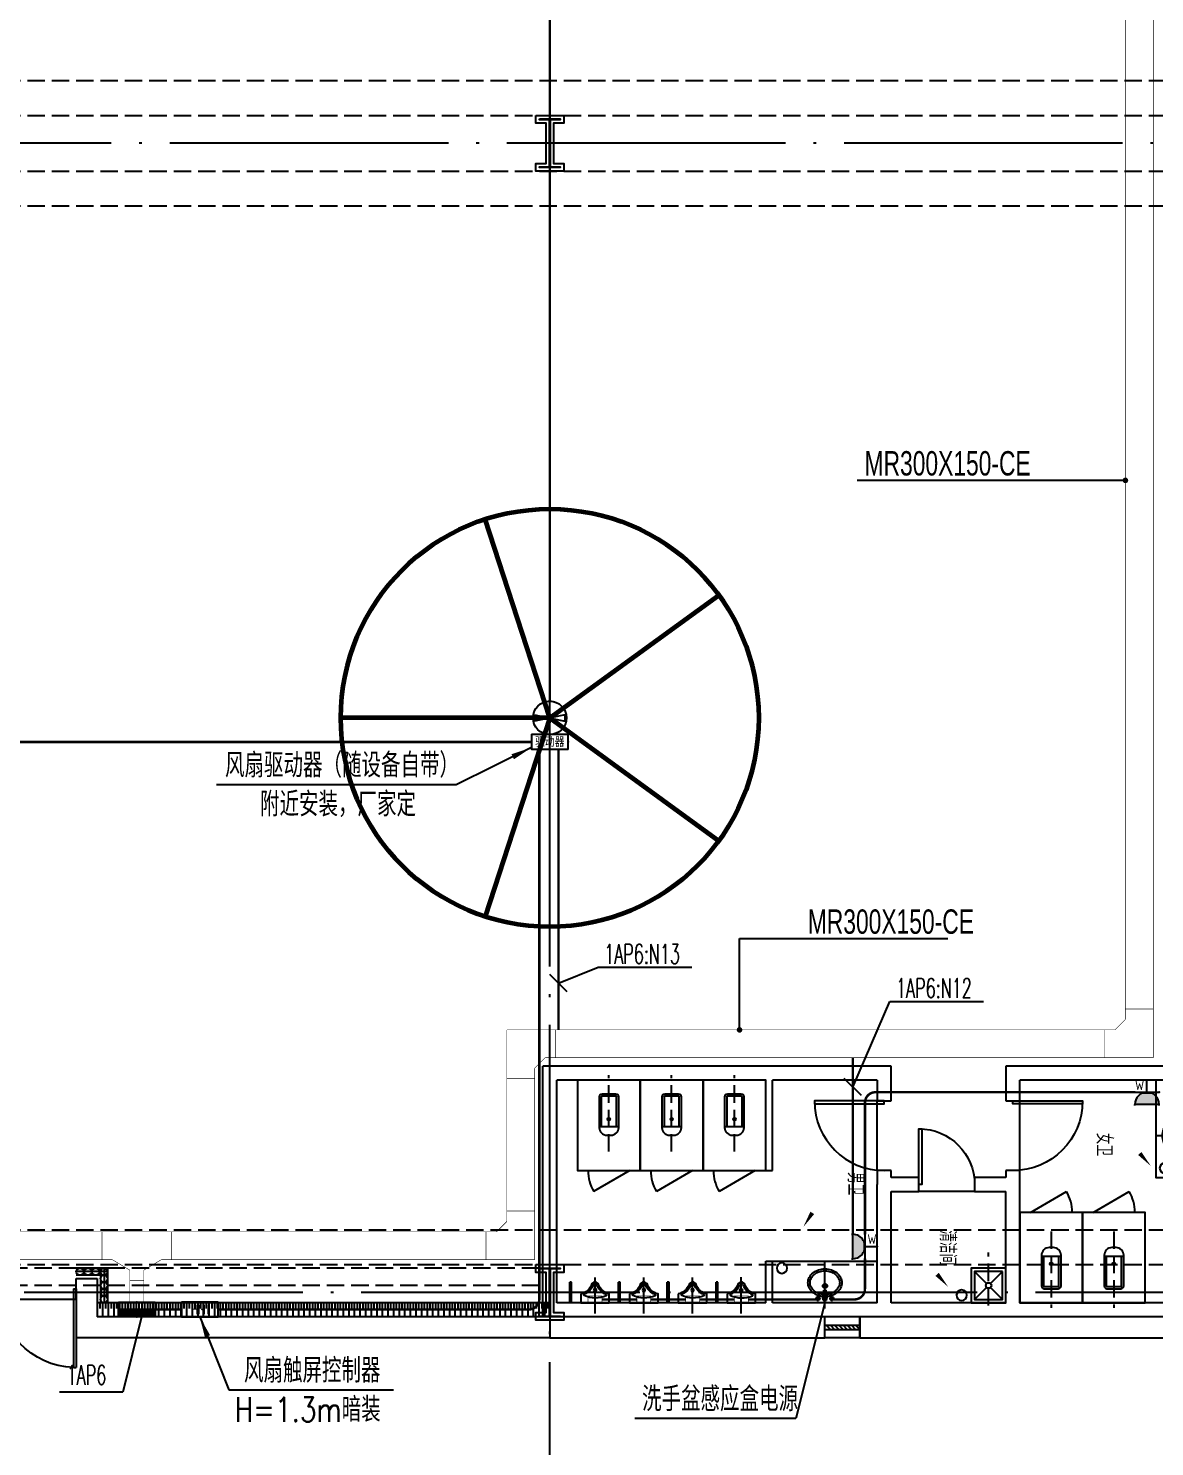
# Model space of a CAD drawing. Extents: x -1396510 to 1250330, y -1892470 to 1623980.
# Drawn here: x -145340 to -129170, y -801343 to -780980 of the extents above; entities that cross this region are included whole.
import ezdxf
from ezdxf.enums import TextEntityAlignment as Align

# ---------------------------------------------------------------- set-up
doc = ezdxf.new("R2010")
doc.units = 0
doc.header["$LTSCALE"] = 1000
doc.header["$MEASUREMENT"] = 0
for name, pattern in [('10平面$1$DOTE', [2.42, 2, -0.2, 0.02, -0.2]), ('DASH', [0.35, 0.25, -0.1]), ('DOTE', [2.42, 2, -0.2, 0.02, -0.2])]:
    doc.linetypes.add(name, pattern=pattern)
doc.layers.get('Defpoints').update_dxf_attribs({"color": 210})
for name, color, linetype in [('10平面$0$WINDOW', 4, 'Continuous'), ('10平面$1$A-AXIS-DOTE', 14, '10平面$1$DOTE'), ('99平面图例外参$0$A-HATCH-2', 251, 'Continuous'), ('A-AXIS-DOTE', 14, 'DOTE'), ('A-AXIS-SYMB', 3, 'Continuous'), ('A-HATCH-2', 251, 'Continuous'), ('A-HRAIL', 173, 'Continuous'), ('A-LIN-V', 9, 'Continuous'), ('A-SFCE', 30, 'Continuous'), ('A-TEXT', 61, 'Continuous'), ('A-WC', 223, 'Continuous'), ('A-WINDOW', 140, 'Continuous'), ('AS-COLN', 6, 'Continuous'), ('AS-WALL', 40, 'Continuous'), ('CABLETRAY', 4, 'Continuous'), ('CABLETRAY_DIM', 3, 'Continuous'), ('DIM-照明', 3, 'Continuous'), ('DIM-箱柜', 3, 'Continuous'), ('EQUIP-动力', 3, 'Continuous'), ('EQUIP-插座', 3, 'Continuous'), ('EQUIP-箱柜', 3, 'Continuous'), ('WIRE-照明', 1, 'Continuous'), ('建-门', 4, 'Continuous')]:
    doc.layers.add(name, color=color, linetype=linetype)
doc.layers.add('A-云线2', color=3, linetype='Continuous', plot=False)
doc.styles.add('_TCH_WINDOW', font='SIMPLEX', dxfattribs={"height": 3.5, "bigfont": 'GBCBIG'})
doc.styles.add('_TEL_ATTDEF', font='GBENOR', dxfattribs={"width": 0.8, "height": 3, "bigfont": 'GBCBIG'})
doc.styles.add('_TEL_DIM', font='SIMPLEX', dxfattribs={"width": 0.8, "height": 3.5, "bigfont": 'HZTXT'})
doc.styles.add('HZTXT5', font='aa.shx', dxfattribs={"width": 0.7, "bigfont": 'hztxt.shx'})

# ---------------------------------------------------------------- blocks, each defined once
blk = doc.blocks.new('清洁间')
at = {"layer": 'A-AXIS-DOTE', "color": 0, "linetype": 'DASH'}
blk.add_lwpolyline([(2044571, 1694020), (2045331, 1694020)], dxfattribs=at)
at = {"layer": 'A-WC', "color": 0}
for points in [[(2045106, 1693770), (2045106, 1694270), (2044606, 1694270), (2044606, 1693770)], [(2045056, 1693820), (2045056, 1694220), (2044656, 1694220), (2044656, 1693820)]]:
    blk.add_lwpolyline(points, close=True, dxfattribs=at)
for points in [[(2044828, 1694048), (2044656, 1694220)], [(2044884, 1694048), (2045056, 1694220)], [(2044656, 1693820), (2044828, 1693991)], [(2045056, 1693820), (2044884, 1693991)]]:
    blk.add_lwpolyline(points, dxfattribs=at)
blk.add_circle((2044856, 1694020), 40, dxfattribs=at)
blk = doc.blocks.new('厕卫')
at = {"layer": 'A-AXIS-DOTE', "color": 0, "linetype": 'DASH'}
blk.add_line((50, -823), (50, 272), dxfattribs=at)
at = {"layer": 'A-WC', "color": 0}
for p, q in [((-60, -40), (-60, -470)), ((150, -30), (-50, -30)), ((160, -470), (160, -40)), ((190, -470), (-90, -470)), ((350, -1097), (-170, -1397))]:
    blk.add_line(p, q, dxfattribs=at)
blk.add_lwpolyline([(-400, 203), (-400, -1097), (500, -1097), (500, 203)], close=True, dxfattribs=at)
blk.add_lwpolyline([(190, -40, 0.414214), (150, 0), (-50, 0, 0.414214), (-90, -40), (-90, -480, 0.414214), (20, -590), (80, -590, 0.414214), (190, -480)], format="xyb", close=True, dxfattribs=at)
blk.add_circle((50, -359), 20, dxfattribs=at)
for centre, radius, start, end in [((-50, -40), 10, 90, 180), ((150, -40), 10, 0, 90), ((350, -1097), 600, 180, 209.9999)]:
    blk.add_arc(centre, radius, start, end, dxfattribs=at)
for p in [(50, 0), (50, -359)]:
    blk.add_point(p, dxfattribs=at)
blk = doc.blocks.new('$lvtry$00000224')
at = {"color": 0}
for p, q in [((-363, 0), (-363, -300)), ((-338, 0), (-363, 0)), ((-338, 0), (-338, -300)), ((337, 0), (337, -300)), ((362, 0), (337, 0)), ((362, 0), (362, -300)), ((-338, -300), (-363, -300)), ((362, -300), (337, -300))]:
    blk.add_line(p, q, dxfattribs=at)
at = {"color": 0, "elevation": 0}
blk.add_lwpolyline([(-205, -131), (-205, 0), (205, 0), (205, -131, 0.268068), (51, -263, -0.317765), (0, -300, -0.317765), (-51, -263, 0.268068)], format="xyb", close=True, dxfattribs=at)
at = {"color": 0}
blk.add_circle((0, -182, 0), 20, dxfattribs=at)
for centre, radius, start, end in [((-152, -115, 0), 10, 114.1084, 248.1394), ((5, -466, 0), 395, 66.6675, 114.1084), ((-243, -341, 0), 233, 19.2639, 68.1394), ((243, -341, 0), 233, 110.4941, 160.7361), ((158, -113, 0), 10, 290.4941, 66.6675), ((0, -256, 0), 24, 199.2639, 269.4998), ((0, -256, 0), 24, 270.5002, 340.7361)]:
    blk.add_arc(centre, radius, start, end, dxfattribs=at)
blk.add_point((0, -182, 0), dxfattribs=at)
at = {"layer": 'A-AXIS-DOTE', "color": 0}
blk.add_lwpolyline([(0, 153), (0, -367)], dxfattribs=at)
blk = doc.blocks.new('小便器')
at = {"layer": 'A-WC', "color": 8, "xscale": -1, "rotation": 89.99999999999999}
blk.add_blockref('$lvtry$00000224', (2044606, 1695654), dxfattribs=at)
blk = doc.blocks.new('45345')
at = {"layer": 'A-WC'}
h = blk.add_hatch(dxfattribs=at)
h.set_pattern_fill('ANSI31', color=0, scale=10)
h.set_pattern_definition([(30, (40598742844.535, 3385776346.45), (-7.9375, 13.74815), [])])
edge = h.paths.add_edge_path()
edge.add_arc((40598742441.347763, 3385774511.717568), 50, 0, 360)
at = {"layer": 'A-WC', "color": 0}
blk.add_circle((40598742441.347763, 3385774511.717568), 50, dxfattribs=at)
blk = doc.blocks.new('343243')
at = {"layer": '10平面$1$A-AXIS-DOTE', "color": 0}
blk.add_lwpolyline([(-137039, 783550), (-137039, 784210)], dxfattribs=at)
at = {"layer": 'A-WC', "color": 0}
for p, q in [((-137084, 783875), (-136994, 783875)), ((-137071, 783707), (-137056, 783814)), ((-137064, 783668), (-137056, 783814)), ((-137056, 783814), (-137022, 783814)), ((-137056, 783804), (-137022, 783804)), ((-137039, 783830), (-137039, 783920)), ((-137014, 783668), (-137022, 783814)), ((-137008, 783707), (-137022, 783814)), ((-137176, 783694), (-137103, 783694)), ((-137139, 783657), (-137139, 783731)), ((-137064, 783668), (-137071, 783707)), ((-137064, 783668), (-137014, 783668)), ((-137063, 783687), (-137015, 783687)), ((-137014, 783668), (-137008, 783707)), ((-136976, 783694), (-136903, 783694)), ((-136939, 783657), (-136939, 783731))]:
    blk.add_line(p, q, dxfattribs=at)
for points in [[(-137069, 783721, -0.055034), (-137132, 783735, -0.088849), (-137208, 783776, -0.104988), (-137263, 783843, -0.12017), (-137282, 783920, -0.12017), (-137263, 783997, -0.104988), (-137208, 784064, -0.088849), (-137132, 784105, -0.080052), (-137039, 784120, -0.080052)], [(-137065, 783751, -0.056066), (-137123, 783763, -0.088849), (-137190, 783800, -0.104988), (-137237, 783857, -0.12017), (-137252, 783920, -0.12017), (-137237, 783983, -0.104988), (-137190, 784040, -0.088849), (-137123, 784077, -0.080052), (-137039, 784090, -0.080052)], [(-137039, 784120, -0.080052), (-136946, 784105, -0.088849), (-136870, 784064, -0.104988), (-136815, 783997, -0.12017), (-136796, 783920, -0.12017), (-136815, 783843, -0.104988), (-136870, 783776, -0.088849), (-136946, 783735, -0.055034), (-137010, 783721, -0.080052)], [(-137039, 784090, -0.080052), (-136956, 784077, -0.088849), (-136889, 784040, -0.104988), (-136842, 783983, -0.12017), (-136826, 783920, -0.12017), (-136842, 783857, -0.104988), (-136889, 783800, -0.088849), (-136956, 783763, -0.056066), (-137014, 783751, -0.080052)]]:
    blk.add_lwpolyline(points, format="xyb", dxfattribs=at)
for centre, radius in [((-137039, 783875), 30), ((-137039, 783875), 20), ((-137139, 783694), 25), ((-137139, 783694), 15), ((-136939, 783694), 25), ((-136939, 783694), 15)]:
    blk.add_circle(centre, radius, dxfattribs=at)
for centre, start, end in [((-137040, 783695), 80.5252, 279.4748), ((-137038, 783695), 260.5252, 99.4748)]:
    blk.add_arc(centre, 7.19, start, end, dxfattribs=at)
blk = doc.blocks.new('*U14')
at = {"color": 0}
blk.add_lwpolyline([(500, 0), (500, 1000), (460, 1000), (460, 0)], close=True, dxfattribs=at)
blk.add_arc((500, 0), 1000, 90, 180, dxfattribs=at)
blk = doc.blocks.new('*U13')
at = {"color": 0, "xscale": 0.001, "yscale": 0.001, "zscale": 0.001}
blk.add_blockref('*U14', (0, 0), dxfattribs=at)
blk = doc.blocks.new('*U16')
at = {"color": 0}
blk.add_lwpolyline([(400, 0), (400, 800), (360, 800), (360, 0)], close=True, dxfattribs=at)
blk.add_arc((400, 0), 800, 90, 180, dxfattribs=at)
blk = doc.blocks.new('*U15')
at = {"color": 0, "xscale": 0.00125, "yscale": 0.00125, "zscale": 0.00125}
blk.add_blockref('*U16', (0, 0), dxfattribs=at)
blk = doc.blocks.new('G$CA7A27C8F')
at = {"layer": 'A-AXIS-DOTE', "color": 8}
blk.add_lwpolyline([(2222, -4363), (1702, -4363)], dxfattribs=at)
at = {"layer": 'A-AXIS-SYMB', "color": 8}
for points in [[(-426, 1047, 0, 0, 0), (104, 1517, 0, 64, 0), (-76, 1358, 0, 0, 0)], [(1310, -1863, 0, 0, 0), (1840, -1393, 0, 64, 0), (1660, -1552, 0, 0, 0)], [(364, -3083, 0, 0, 0), (980, -3473, 0, 64, 0), (777, -3344, 0, 0, 0)]]:
    blk.add_lwpolyline(points, format="xyseb", dxfattribs=at)
at = {"layer": 'A-LIN-V', "color": 8}
blk.add_line((2070, 2187), (-1130, 2187), dxfattribs=at)
at = {"layer": 'A-WC', "color": 8}
for p, q in [((1470, -3913), (1470, -2413)), ((2070, -4700), (1770, -4700)), ((1770, -4700), (1770, -4725)), ((2070, -4725), (1770, -4725))]:
    blk.add_line(p, q, dxfattribs=at)
at = {"layer": 'A-WC'}
blk.add_line((2070, -4700), (2070, -4725), dxfattribs=at)
at = {"layer": 'A-WC', "color": 8}
blk.add_lwpolyline([(-1130, 1587), (270, 1587), (270, 2187), (270, 2187)], dxfattribs=at)
at = {"layer": 'A-WC', "color": 8, "elevation": 0}
blk.add_lwpolyline([(1939, -4568), (2070, -4568), (2070, -4158), (1939, -4158, -0.268068), (1806, -4312, 0.317765), (1770, -4363, 0.317765), (1806, -4414, -0.268068)], format="xyb", close=True, dxfattribs=at)
at = {"layer": 'A-WC', "color": 8}
blk.add_circle((1888, -4363, 0), 20, dxfattribs=at)
for centre, radius, start, end in [((1729, -4120, 0), 233, 289.2639, 339.5059), ((1957, -4205, 0), 10, 23.3325, 159.5059), ((1603, -4358, 0), 395, 335.8916, 23.3325), ((1814, -4363, 0), 24, 109.2639, 179.4998), ((1814, -4363, 0), 24, 180.5002, 250.7361), ((1729, -4606, 0), 233, 21.8606, 70.7361), ((1955, -4515, 0), 10, 201.8606, 335.8916)]:
    blk.add_arc(centre, radius, start, end, dxfattribs=at)
blk.add_point((1888, -4363, 0), dxfattribs=at)
at = {"layer": 'AS-WALL'}
for p, q in [((-1330, 2387), (-1330, -563)), ((-1130, 2387), (-1330, 2387)), ((-1130, 2387), (-1130, -363)), ((2070, 2387), (2070, -363)), ((2270, 2387), (2070, 2387)), ((2270, 2387), (2270, -463)), ((-830, -363), (-1130, -363)), ((-830, -563), (-830, -363)), ((370, -363), (170, -363)), ((170, -363), (170, -563)), ((2070, -363), (370, -363)), ((-1330, -563), (-830, -563)), ((170, -563), (270, -563)), ((270, -563), (270, -1013)), ((470, -1013), (470, -563)), ((2070, -563), (470, -563)), ((2070, -563), (2070, -2213)), ((2270, -463), (2270, -2313)), ((270, -1013), (470, -1013)), ((470, -1813), (270, -1813)), ((270, -1813), (270, -2213)), ((470, -2213), (470, -1813)), ((-1330, -2213), (-1330, -3963)), ((-830, -2213), (-1330, -2213)), ((-830, -2413), (-830, -2213)), ((270, -2213), (170, -2213)), ((170, -2213), (170, -2413)), ((2070, -2213), (470, -2213)), ((-1130, -2413), (-1130, -3913)), ((-1130, -2413), (-830, -2413)), ((170, -2413), (370, -2413)), ((2070, -2413), (370, -2413)), ((2070, -2413), (2070, -3913)), ((2270, -2313), (2270, -3963)), ((-1330, -3963), (-1330, -7213)), ((170, -3913), (-1130, -3913)), ((170, -4013), (-1130, -4013)), ((-1130, -4013), (-1130, -7013)), ((170, -4013), (170, -3913)), ((2070, -3913), (1470, -3913)), ((1470, -4013), (1470, -3913)), ((2070, -4013), (1470, -4013)), ((2070, -4013), (2070, -7013)), ((2270, -3963), (2270, -7213)), ((2070, -7013), (-1130, -7013)), ((2270, -7213), (-1330, -7213))]:
    blk.add_line(p, q, dxfattribs=at)
at = {"layer": '建-门'}
for p, q in [((170, -363), (-830, -363)), ((470, -1013), (470, -1813)), ((170, -2413), (-830, -2413))]:
    blk.add_line(p, q, dxfattribs=at)
at = {"color": 8}
for name, p, rotation in [('厕卫', (1866, 1037), 270), ('厕卫', (1866, 137), 270), ('厕卫', (-928, -4513), 90), ('小便器', (2046676, 1690591), 180), ('厕卫', (-928, -5413), 90), ('小便器', (2046676, 1689891), 180), ('厕卫', (-928, -6313), 90), ('小便器', (2046676, 1689191), 180)]:
    blk.add_blockref(name, p, dxfattribs=dict(at, rotation=rotation))
at = {"layer": 'A-HRAIL', "color": 8, "rotation": 180}
blk.add_blockref('清洁间', (2046676, 1693207), dxfattribs=at)
at = {"layer": 'A-LIN-V', "color": 8, "xscale": -1.5, "yscale": 1.5, "zscale": 1.5}
for p in [(60898113797, -5078660050), (60898115621, -5078662967), (60898115232, -5078665548)]:
    blk.add_blockref('45345', p, dxfattribs=at)
at = {"layer": 'A-WINDOW', "color": 8}
for p, rotation in [((-137370, 785805), 180), ((785700, 133876), 90)]:
    blk.add_blockref('343243', p, dxfattribs=dict(at, rotation=rotation))
at = {"layer": '建-门'}
for name, p, xscale, yscale, zscale, rotation in [('*U13', (-330, -463), 1000, -1000, 199.9999999999999, 180.0000000000208), ('*U15', (370, -1413), 800, -800, 199.9999999999998, 270), ('*U13', (-330, -2313), 1000, 1000, 200, 180.0000000000208)]:
    blk.add_blockref(name, p, dxfattribs=dict(at, xscale=xscale, yscale=yscale, zscale=zscale, rotation=rotation))
at = {"layer": 'A-TEXT', "color": 8, "style": '_TCH_WINDOW'}
for s, p in [('女卫', (-372, 733)), ('清洁间', (1028, -1515)), ('男卫', (191, -2836))]:
    blk.add_text(s, height=231.5, dxfattribs=at).set_placement(p)
blk = doc.blocks.new('DOOR2DLIB$SYSLIB$00000123')
at = {"color": 0}
for p, q in [((0.475, -0.001), (0.475, 0.752)), ((0.475, 0.752), (0.5, 0.752)), ((0.5, -0.001), (0.5, 0.752)), ((-0.5, 0), (-0.5, 0.252)), ((-0.475, 0.252), (-0.5, 0.252)), ((-0.475, 0), (-0.475, 0.252)), ((-0.475, 0), (-0.5, 0)), ((0.475, -0.001), (0.5, -0.001))]:
    blk.add_line(p, q, dxfattribs=at)
for centre, radius, start, end in [((0.505, -0.002), 0.755, 92.2493, 179.7238), ((-0.501, 0.003), 0.251, 359.7899, 84.0974)]:
    blk.add_arc(centre, radius, start, end, dxfattribs=at)
blk = doc.blocks.new('42343243')
at = {"layer": '10平面$0$WINDOW'}
blk.add_line((-144654, 1222620), (-146154, 1222620), dxfattribs=at)
at = {"layer": 'AS-WALL'}
for p, q in [((-144654, 1222620), (-144654, 1223170)), ((-137854, 1223170), (-144654, 1223170)), ((-137854, 1222870), (-137854, 1223170)), ((-144354, 1222320), (-144354, 1222870)), ((-137854, 1222870), (-144354, 1222870)), ((-144654, 1222620), (-144654, 1222320)), ((-144654, 1222320), (-144354, 1222320))]:
    blk.add_line(p, q, dxfattribs=at)
at = {"layer": '10平面$0$WINDOW', "xscale": -1500, "yscale": -1500, "zscale": 300, "rotation": 179.9999999999555}
blk.add_blockref('DOOR2DLIB$SYSLIB$00000123', (-145404, 1222470), dxfattribs=at)
blk = doc.blocks.new('nt66')
at = {"layer": 'A-HATCH-2', "color": 8}
blk.add_lwpolyline([(-195840, 766870), (-195440, 766870), (-195440, 766758), (-195586, 766758), (-195586, 766182), (-195440, 766182), (-195440, 766070), (-195840, 766070), (-195840, 766182), (-195694, 766182), (-195694, 766758), (-195840, 766758)], close=True, dxfattribs=at)
at = {"layer": 'AS-COLN'}
blk.add_lwpolyline([(-195790, 766820), (-195490, 766820), (-195490, 766808), (-195636, 766808), (-195636, 766132), (-195490, 766132), (-195490, 766120), (-195790, 766120), (-195790, 766132), (-195644, 766132), (-195644, 766808), (-195790, 766808)], close=True, dxfattribs=at)
blk = doc.blocks.new('33333')
for p in [(57786, -109900), (57786, -126400)]:
    blk.add_blockref('nt66', p)
blk = doc.blocks.new('w42343')
at = {"layer": 'A-HATCH-2', "color": 8, "linetype": 'DASH'}
for p, q in [((-263654, 657470), (-128354, 657470)), ((-263654, 656970), (-128354, 656970)), ((-263654, 656170), (-128354, 656170)), ((-263654, 655670), (-128354, 655670)), ((-263654, 640970), (-128354, 640970)), ((-263654, 640470), (-128354, 640470))]:
    blk.add_line(p, q, dxfattribs=at)
blk = doc.blocks.new('w4324324')
at = {"layer": 'A-HATCH-2', "color": 0, "lineweight": 60}
for q in [(-1694760, 686605), (-1697614, 684532), (-1691907, 684532), (-1696524, 681178), (-1692997, 681178)]:
    blk.add_line((-1694760, 683605), q, dxfattribs=at)
blk.add_circle((-1694760, 683605), 3000, dxfattribs=at)
blk = doc.blocks.new('ner546')
at = {"layer": 'A-LIN-V', "color": 8}
blk.add_blockref('w4324324', (565280, -64744), dxfattribs=at)
blk = doc.blocks.new('*U52')
at = {"color": 0}
for p, q in [((-250, 150), (250, 150)), ((250, 30), (-250, 30)), ((-250, -30), (-190, 30)), ((-190, -30), (-130, 30)), ((-130, -30), (-70, 30)), ((-70, -30), (-10, 30)), ((-10, -30), (50, 30)), ((50, -30), (110, 30)), ((110, -30), (170, 30)), ((170, -30), (230, 30)), ((250, -30), (-250, -30)), ((-250, -150), (250, -150))]:
    blk.add_line(p, q, dxfattribs=at)
for points in [[(-250, -150), (-250, 150)], [(250, -150), (250, 150)]]:
    blk.add_lwpolyline(points, dxfattribs=at)
blk = doc.blocks.new('*U51')
at = {"color": 0, "xscale": 0.001999999996058992, "yscale": 0.003333333333333334, "zscale": 0.001999999996058992}
blk.add_blockref('*U52', (0, 0), dxfattribs=at)
blk = doc.blocks.new('99平面图例外参$0$$LinePat$填挖边坡')
at = {"color": 0}
for p, q in [((0, 0), (0, -1500)), ((300, 0), (300, -600))]:
    blk.add_line(p, q, dxfattribs=at)
at = {"layer": 'Defpoints', "color": 0}
blk.add_point((600, 0), dxfattribs=at)
blk = doc.blocks.new('99平面图例外参$0$$LinePat$圆环')
for points in [[(0, 150), (300, 150)], [(0, 0), (300, 0)], [(0, -150), (300, -150)]]:
    blk.add_lwpolyline(points)
at = {"color": 0}
blk.add_circle((150, 0), 150, dxfattribs=at)
blk = doc.blocks.new('世赫2#厂房一层0821')
at = {"layer": 'A-AXIS-DOTE', "color": 8, "ltscale": 2}
for p, q in [((147300, -87498.9), (147300, 6300)), ((165204.2, -66000), (-11095.8, -66000)), ((163114.2, -82500), (-11095.8, -82500))]:
    blk.add_line(p, q, dxfattribs=at)
at = {"layer": 'A-LIN-V'}
blk.add_line((147304, -82650), (140800, -82650), dxfattribs=at)
at = {"layer": 'A-SFCE', "color": 2, "linetype": 'DASH'}
for p, q in [((147150, -82150), (138450, -82150)), ((147150, -82400), (138450, -82400))]:
    blk.add_line(p, q, dxfattribs=at)
at = {"layer": 'AS-WALL'}
for p, q in [((151250, -82850), (147300, -82850)), ((147300, -82850), (147300, -83150)), ((151250, -83150), (151250, -82850)), ((156800, -82850), (151750, -82850)), ((151750, -82850), (151750, -83150)), ((147300, -83150), (151250, -83150)), ((151750, -83150), (156950, -83150))]:
    blk.add_line(p, q, dxfattribs=at)
at = {"color": 8, "rotation": 270}
blk.add_blockref('G$CA7A27C8F', (154412.9, -80580.4), dxfattribs=at)
at = {"layer": '99平面图例外参$0$A-HATCH-2', "color": 203, "xscale": 0.1338271774238745, "yscale": 0.1333333333333333, "zscale": 0.1333333333333333, "rotation": 8.819635547467743e-11}
for p in [(140800, -82650), (140880.3, -82650), (140960.6, -82650), (141040.9, -82650), (141121.2, -82650), (141201.5, -82650), (141281.8, -82650), (141362.1, -82650), (141442.4, -82650), (141522.7, -82650), (141603, -82650), (141683.3, -82650), (141763.6, -82650), (141843.9, -82650), (141924.1, -82650), (142004.4, -82650), (142084.7, -82650), (142165, -82650), (142245.3, -82650), (142325.6, -82650), (142405.9, -82650), (142486.2, -82650), (142566.5, -82650), (142646.8, -82650), (142727.1, -82650), (142807.4, -82650), (142887.7, -82650), (142968, -82650), (143048.3, -82650), (143128.6, -82650), (143208.9, -82650), (143289.2, -82650), (143369.5, -82650), (143449.8, -82650), (143530.1, -82650), (143610.4, -82650), (143690.7, -82650), (143771, -82650), (143851.3, -82650), (143931.6, -82650), (144011.9, -82650), (144092.1, -82650), (144172.4, -82650), (144252.7, -82650), (144333, -82650), (144413.3, -82650), (144493.6, -82650), (144573.9, -82650), (144654.2, -82650), (144734.5, -82650), (144814.8, -82650), (144895.1, -82650), (144975.4, -82650), (145055.7, -82650), (145136, -82650), (145216.3, -82650), (145296.6, -82650), (145376.9, -82650), (145457.2, -82650), (145537.5, -82650), (145617.8, -82650), (145698.1, -82650), (145778.4, -82650), (145858.7, -82650), (145939, -82650), (146019.3, -82650), (146099.6, -82650), (146179.9, -82650), (146260.1, -82650), (146340.4, -82650), (146420.7, -82650), (146501, -82650), (146581.3, -82650), (146661.6, -82650), (146741.9, -82650), (146822.2, -82650), (146902.5, -82650), (146982.8, -82650), (147063.1, -82650), (147143.4, -82650), (147223.7, -82650)]:
    blk.add_blockref('99平面图例外参$0$$LinePat$填挖边坡', p, dxfattribs=at)
at = {"layer": 'A-HRAIL', "yscale": 0.3333333333111111, "zscale": 0.3333333333111111}
for p, xscale, rotation in [((140612.5, -82200), 0.3749999998826196, 180), ((140725, -82200), 0.3749999998826196, 180), ((140837.5, -82200), 0.3749999998826196, 180), ((140950, -82200), 0.3749999998826196, 180), ((140900, -82150), 0.3333333088954032, 270), ((140900, -82250), 0.3333333088954032, 270), ((140900, -82350), 0.3333333088954032, 270), ((140900, -82450), 0.3333333088954032, 270), ((140900, -82550), 0.3333333088954032, 270)]:
    blk.add_blockref('99平面图例外参$0$$LinePat$圆环', p, dxfattribs=dict(at, xscale=xscale, rotation=rotation))
at = {"layer": 'A-LIN-V', "color": 8, "rotation": 90.00000000000001}
blk.add_blockref('ner546', (766160.7, 1055230), dxfattribs=at)
at = {"layer": 'A-WINDOW'}
for name in ['33333', 'w42343']:
    blk.add_blockref(name, (285154.2, -722570), dxfattribs=at)
at = {"layer": 'A-WINDOW', "xscale": -1, "rotation": 180}
blk.add_blockref('42343243', (285154.2, 1140020), dxfattribs=at)
at = {"layer": 'A-WINDOW', "xscale": 500.000000985252, "yscale": -300, "zscale": 300, "rotation": 179.9999999936638}
blk.add_blockref('*U51', (151500, -83000), dxfattribs=at)
blk = doc.blocks.new('$equip$00001764')
for p, q in [((-0.5, 1.05), (-0.5, 1)), ((-0.5, 1), (0.5, 1)), ((0.5, 1.05), (0.5, 1)), ((0.5, 0.5), (-0.5, 0.5)), ((0, 0.5), (0, 0))]:
    blk.add_line(p, q)
blk.add_arc((0, 1), 0.5, 180, 0)
for p in [(-0.5, 0.5), (0, 0), (0.5, 0.5)]:
    blk.add_point(p)
for points in [[(0.433, 0.75), (-0.433, 0.75), (0.5, 1), (-0.5, 1)], [(0.25, 0.567), (-0.25, 0.567), (0.433, 0.75), (-0.433, 0.75)], [(0, 0.5), (0, 0.5), (0.25, 0.567), (-0.25, 0.567)]]:
    blk.add_solid(points)
at = {"color": 7, "style": '_TEL_DIM'}
blk.add_attdef('$TEXT$', text='', height=0.4, dxfattribs=at).set_placement((0.303, 0.211), align=Align.MIDDLE_CENTER)
at = {"color": 7, "style": '_TEL_DIM', "flags": 1}
blk.add_attdef('A', text='', height=0.00002, dxfattribs=at).set_placement((0, 0), align=Align.MIDDLE_CENTER)
blk = doc.blocks.new('$equip$00002854')
for p, q in [((-0.625, 0.13), (-0.102, 0.021)), ((-0.625, -0.13), (-0.625, 0.13)), ((0.625, 0.13), (0.102, 0.021)), ((0.625, -0.13), (0.625, 0.13)), ((-0.102, -0.021), (-0.625, -0.13)), ((0.102, -0.021), (0.625, -0.13))]:
    blk.add_line(p, q)
at = {"const_width": 0.0571}
blk.add_lwpolyline([(-0.688, 0, 1), (0.688, 0, 1), (-0.688, 0, 1.215985)], format="xyb", dxfattribs=at)
for radius in [0.688, 0.104]:
    blk.add_circle((0, 0), radius)
for p in [(0, 0.688), (-0.688, 0), (0.688, 0), (0, -0.688)]:
    blk.add_point(p)
at = {"color": 7, "style": '_TEL_DIM', "flags": 1}
for tag in ['A', 'REMARK']:
    blk.add_attdef(tag, text='', height=0.00002, dxfattribs=at).set_placement((0, 0), align=Align.MIDDLE_CENTER)
blk = doc.blocks.new('$equip$00002926')
for p, q in [((0.75, 0.6), (-0.75, 0.6)), ((-0.75, 0.6), (-0.75, 0)), ((0.75, 0), (0.75, 0.6)), ((-0.75, 0), (0.75, 0))]:
    blk.add_line(p, q)
at = {"const_width": 0.0571}
blk.add_lwpolyline([(-0.75, 0.6), (-0.75, 0), (0.75, 0), (0.75, 0.6), (-0.75, 0.6), (-0.75, 0)], dxfattribs=at)
for p in [(0, 0.6), (-0.75, 0.3), (0, 0), (0.75, 0.3)]:
    blk.add_point(p)
at = {"color": 7, "style": '_TEL_DIM'}
blk.add_attdef('$TEXT$', text='', height=0.4, dxfattribs=at).set_placement((0, 0.3), align=Align.MIDDLE_CENTER)
at = {"color": 7, "style": '_TEL_DIM', "flags": 1}
for tag in ['A', 'REMARK']:
    blk.add_attdef(tag, text='', height=0.00002, dxfattribs=at).set_placement((0, 0), align=Align.MIDDLE_CENTER)
blk = doc.blocks.new('*X128')
at = {"color": 0}
for p, q in [((-250, 33), (-183, 100)), ((-250, 68), (-218, 100)), ((-247, 0), (-147, 100)), ((-212, 0), (-112, 100)), ((-177, 0), (-77, 100)), ((-141, 0), (-41, 100)), ((-106, 0), (-6, 100)), ((-71, 0), (29, 100)), ((-35, 0), (65, 100)), ((0, 0), (100, 100)), ((35, 0), (135, 100)), ((71, 0), (171, 100)), ((106, 0), (206, 100)), ((141, 0), (241, 100)), ((177, 0), (250, 73)), ((212, 0), (250, 38)), ((247, 0), (250, 3))]:
    blk.add_line(p, q, dxfattribs=at)
blk = doc.blocks.new('$equip$00002929')
for p, q in [((-0.75, 0.6), (-0.75, 0)), ((0.75, 0.6), (-0.75, 0.6)), ((0.75, 0), (0.75, 0.6)), ((-0.75, 0.3), (0.75, 0.3)), ((-0.75, 0), (0.75, 0))]:
    blk.add_line(p, q)
for points, const_width in [([(-0.75, 0.6), (-0.75, 0), (0.75, 0), (0.75, 0.6), (-0.75, 0.6), (-0.75, 0)], 0.0571), ([(-0.75, 0.15), (0.75, 0.15)], 0.3)]:
    blk.add_lwpolyline(points, dxfattribs=dict(const_width=const_width))
for p in [(0, 0.6), (-0.75, 0.3), (0, 0), (0.75, 0.3)]:
    blk.add_point(p)
at = {"xscale": 0.00300000000061118, "yscale": 0.00300000000061118, "zscale": 0.00300000000061118}
blk.add_blockref('*X128', (0, 0), dxfattribs=at)
at = {"color": 7, "style": '_TEL_DIM', "flags": 1}
for tag in ['A', 'REMARK']:
    blk.add_attdef(tag, text='', height=0.00002, dxfattribs=at).set_placement((0, 0), align=Align.MIDDLE_CENTER)
blk = doc.blocks.new('$equip$00002705')
for p, q in [((-0.75, 0.6), (-0.75, 0)), ((0.75, 0.6), (-0.75, 0.6)), ((0.75, 0), (0.75, 0.6)), ((-0.75, 0), (0.75, 0))]:
    blk.add_line(p, q)
at = {"const_width": 0.0571}
blk.add_lwpolyline([(-0.75, 0.6), (-0.75, 0), (0.75, 0), (0.75, 0.6), (-0.75, 0.6), (-0.75, 0)], dxfattribs=at)
for p in [(0, 0.6), (-0.75, 0.3), (0, 0), (0.75, 0.3)]:
    blk.add_point(p)
at = {"color": 7, "style": '_TEL_DIM', "flags": 1}
for tag in ['REMARK', 'A']:
    blk.add_attdef(tag, text='', height=0.4, dxfattribs=at).set_placement((0, 0), align=Align.MIDDLE_CENTER)
at = {"color": 7, "style": '_TEL_DIM'}
blk.add_attdef('$TEXT$', text='', height=0.4, dxfattribs=at).set_placement((0, 0.3), align=Align.MIDDLE_CENTER)

msp = doc.modelspace()

# ---------------------------------------------------------------- linework, layer by layer
at = {"layer": 'CABLETRAY', "const_width": 7.5}
for points in [[(-129590, -795060), (-129590, -717750)], [(-129190, -717750), (-129190, -795060)], [(-129190, -795060), (-129590, -795060)], [(-129190, -795060), (-129590, -795060)], [(-129590, -795060), (-129590, -795210)], [(-129190, -795760), (-129190, -795060)], [(-138470, -796060), (-138470, -795360)], [(-138470, -795360), (-137770, -795360)], [(-137770, -795760), (-137770, -795360)], [(-137770, -795360), (-129890, -795360)], [(-137770, -795360), (-137770, -795760)], [(-129890, -795360), (-129890, -795760)], [(-129740, -795360), (-129890, -795360)], [(-129890, -795360), (-129890, -795760)], [(-129590, -795210), (-129740, -795360)], [(-137920, -795760), (-138070, -795910)], [(-137770, -795760), (-137920, -795760)], [(-129890, -795760), (-137770, -795760)], [(-129890, -795760), (-129190, -795760)], [(-138070, -795910), (-138070, -796060)], [(-138470, -797960), (-138470, -796060)], [(-138470, -796060), (-138070, -796060)], [(-138070, -796060), (-138470, -796060)], [(-138070, -796060), (-138070, -797960)], [(-138070, -797960), (-138470, -797960)], [(-138070, -797960), (-138470, -797960)], [(-138470, -797960), (-138470, -798110)], [(-138070, -798660), (-138070, -797960)], [(-138470, -798110), (-138620, -798260)], [(-197202.9, -798260), (-144282.9, -798260)], [(-144282.9, -798260), (-144282.9, -798660)], [(-144282.9, -798260), (-143282.9, -798260)], [(-144282.9, -798660), (-144282.9, -798260)], [(-143282.9, -798660), (-143282.9, -798260)], [(-143282.9, -798260), (-138770, -798260)], [(-143282.9, -798260), (-143282.9, -798660)], [(-138620, -798260), (-138770, -798260)], [(-138770, -798260), (-138770, -798660)], [(-138770, -798260), (-138770, -798660)], [(-144282.9, -798660), (-197202.9, -798660)], [(-144132.9, -798660), (-144282.9, -798660)], [(-143882.9, -798810), (-144132.9, -798660)], [(-143882.9, -798960), (-143882.9, -798810)], [(-143432.9, -798660), (-143682.9, -798810)], [(-143682.9, -798810), (-143682.9, -798960)], [(-143282.9, -798660), (-143432.9, -798660)], [(-138770, -798660), (-143282.9, -798660)], [(-138770, -798660), (-138070, -798660)], [(-143882.9, -798960), (-143682.9, -798960)], [(-143882.9, -799270), (-143882.9, -798960)], [(-143682.9, -798960), (-143882.9, -798960)], [(-143682.9, -798960), (-143682.9, -799270)], [(-143682.9, -799270), (-143882.9, -799270)]]:
    msp.add_lwpolyline(points, dxfattribs=at)
at = {"layer": 'CABLETRAY_DIM'}
for p, q in [((-131100, -787470), (-133440, -787470)), ((-129590, -787470), (-131100, -787470)), ((-135130, -795360), (-135130, -794050)), ((-135130, -794050), (-132140, -794050))]:
    msp.add_line(p, q, dxfattribs=at)
at = {"layer": 'CABLETRAY_DIM', "const_width": 40}
for points in [[(-129570, -787470, 1), (-129610, -787470, 1)], [(-135130, -795380, 1), (-135130, -795340, 1)]]:
    msp.add_lwpolyline(points, format="xyb", close=True, dxfattribs=at)
at = {"layer": 'DIM-照明'}
for p, q in [((-137606.3, -794813.7), (-137853.7, -794566.3)), ((-133380.4, -796303.7), (-133627.9, -796056.3)), ((-133904.2, -799280), (-134323.7, -800940)), ((-134323.7, -800940), (-136634.2, -800940))]:
    msp.add_line(p, q, dxfattribs=at)
for points in [[(-137730, -794690), (-137160, -794460)], [(-137160, -794460), (-135817, -794460)], [(-133504.2, -796180), (-132970, -794950)], [(-132970, -794950), (-131627, -794950)]]:
    msp.add_lwpolyline(points, dxfattribs=at)
at = {"layer": 'DIM-箱柜'}
for p, q in [((-138116.7, -791305.6), (-139200, -791840)), ((-139200, -791840), (-142640, -791840)), ((-143714.8, -799480), (-143982.2, -800560)), ((-142880, -799480), (-142460, -800530)), ((-143982.2, -800560), (-144894.8, -800560)), ((-142460, -800530), (-140098, -800530))]:
    msp.add_line(p, q, dxfattribs=at)
for points in [[(-138116.7, -791305.6, 0, 80, 0), (-138385.7, -791438.3, 0, 0, 0)], [(-142880, -799480, 0, 80, 0), (-142768.6, -799758.5, 0, 0, 0)]]:
    msp.add_lwpolyline(points, format="xyseb", dxfattribs=at)
at = {"layer": 'WIRE-照明', "linetype": 'Continuous', "const_width": 35}
for points in [[(-137854.2, -790639.4), (-137854.2, -774830.6)], [(-155591.7, -791225.6), (-138116.7, -791225.6)], [(-138004.2, -799224), (-138004.2, -791330.6)], [(-137730, -795360), (-137730, -791330.6)], [(-133504.2, -798295), (-133504.2, -795760)], [(-133329.2, -798295), (-133329.2, -796405)], [(-133179.2, -796255), (-129455, -796255)], [(-133329.2, -799080), (-133329.2, -798645)], [(-137104.2, -799230), (-136604.2, -799230)], [(-136404.2, -799230), (-135904.2, -799230)], [(-135704.2, -799230), (-135204.2, -799230)], [(-135004.2, -799230), (-134004.2, -799230)], [(-133804.2, -799230), (-133479.2, -799230)], [(-143520.4, -799375), (-143142.5, -799375)], [(-142617.5, -799374), (-138154.2, -799374)]]:
    msp.add_lwpolyline(points, dxfattribs=at)
for points in [[(-133179.2, -796255, 0.4142136), (-133329.2, -796405)], [(-133479.2, -799230, 0.4142136), (-133329.2, -799080)], [(-138154.2, -799374, 0.4142136), (-138004.2, -799224)]]:
    msp.add_lwpolyline(points, format="xyb", dxfattribs=at)
at = {"layer": 'WIRE-照明', "color": 1, "linetype": 'Continuous', "const_width": 10}
for points in [[(-137104.2, -799280), (-137304.2, -799280), (-137304.2, -799180), (-137104.2, -799180)], [(-136404.2, -799280), (-136604.2, -799280), (-136604.2, -799180), (-136404.2, -799180)], [(-135704.2, -799280), (-135904.2, -799280), (-135904.2, -799180), (-135704.2, -799180)], [(-135004.2, -799280), (-135204.2, -799280), (-135204.2, -799180), (-135004.2, -799180)], [(-133804.2, -799280), (-134004.2, -799280), (-134004.2, -799180), (-133804.2, -799180)]]:
    msp.add_lwpolyline(points, close=True, dxfattribs=at)

# ---------------------------------------------------------------- block references
at = {"layer": 'A-云线2'}
msp.add_blockref('世赫2#厂房一层0821', (-285154.2, -716630), dxfattribs=at)
at = {"layer": 'EQUIP-动力', "xscale": 350, "yscale": 350, "zscale": 350}
msp.add_blockref('$equip$00002854', (-137854.2, -790880), dxfattribs=at)
at = {"layer": 'EQUIP-插座'}
ref = msp.add_blockref('$equip$00001764', (-129280, -796080), dxfattribs=dict(at, xscale=350, yscale=350, zscale=350, rotation=180.0000000000078))
ref.add_attrib('$TEXT$', 'W', dxfattribs={"layer": '0', "color": 7, "height": 140, "style": '_TEL_ATTDEF'}).set_placement((-129386.1, -796153.9), align=Align.MIDDLE_CENTER)
ref = msp.add_blockref('$equip$00001764', (-133154.2, -798470), dxfattribs=dict(at, xscale=350, yscale=350, zscale=350, rotation=90.00000000002251))
ref.add_attrib('$TEXT$', 'W', dxfattribs={"layer": '0', "color": 7, "height": 140, "style": '_TEL_ATTDEF'}).set_placement((-133228, -798363.9), align=Align.MIDDLE_CENTER)
at = {"layer": 'EQUIP-箱柜'}
ref = msp.add_blockref('$equip$00002926', (-137854.2, -791330.6), dxfattribs=dict(at, xscale=350, yscale=350, zscale=350))
ref.add_attrib('$TEXT$', '驱动器', dxfattribs={"layer": '0', "color": 7, "height": 140, "style": '_TEL_ATTDEF'}).set_placement((-137854.2, -791225.6), align=Align.MIDDLE_CENTER)
at = {"layer": 'EQUIP-箱柜', "xscale": -350, "yscale": 350, "zscale": 350}
msp.add_blockref('$equip$00002929', (-143782.9, -799480), dxfattribs=at)
at = {"layer": 'EQUIP-箱柜'}
ref = msp.add_blockref('$equip$00002705', (-142880, -799480), dxfattribs=dict(at, xscale=350, yscale=350, zscale=350))
ref.add_attrib('$TEXT$', 'HMI', dxfattribs={"layer": '0', "color": 7, "height": 140, "style": '_TEL_ATTDEF'}).set_placement((-142880, -799375), align=Align.MIDDLE_CENTER)

# ---------------------------------------------------------------- texts
at = {"layer": 'CABLETRAY_DIM', "color": 7, "style": 'HZTXT5', "width": 0.7}
for p in [(-133335, -787400), (-134149.7, -793980)]:
    msp.add_text('MR300X150-CE', height=350, dxfattribs=at).set_placement(p)
at = {"layer": 'DIM-照明', "color": 7, "style": '_TEL_DIM'}
for s, height, width, p in [('1AP6:N13', 280, 0.6, (-137072.5, -794410)), ('1AP6:N12', 280, 0.6, (-132882.5, -794900)), ('洗手盆感应盒电源', 350, 0.8, (-136529.2, -800835))]:
    msp.add_text(s, height=height, dxfattribs=dict(at, width=width)).set_placement(p)
at = {"layer": 'DIM-箱柜', "color": 7, "style": '_TEL_DIM'}
for s, height, width, p in [('风扇驱动器（随设备自带）', 350, 0.8, (-142517.3, -791735)), ('附近安装，厂家定', 350, 0.8, (-142014.6, -792295)), ('风扇触屏控制器', 350, 0.8, (-142244.7, -800425)), ('1AP6', 280, 0.6, (-144789.8, -800455)), ('H=1.3m暗装', 350, 0.8, (-142377.9, -800985))]:
    msp.add_text(s, height=height, dxfattribs=dict(at, width=width)).set_placement(p)

doc.saveas('drawing.dxf')
